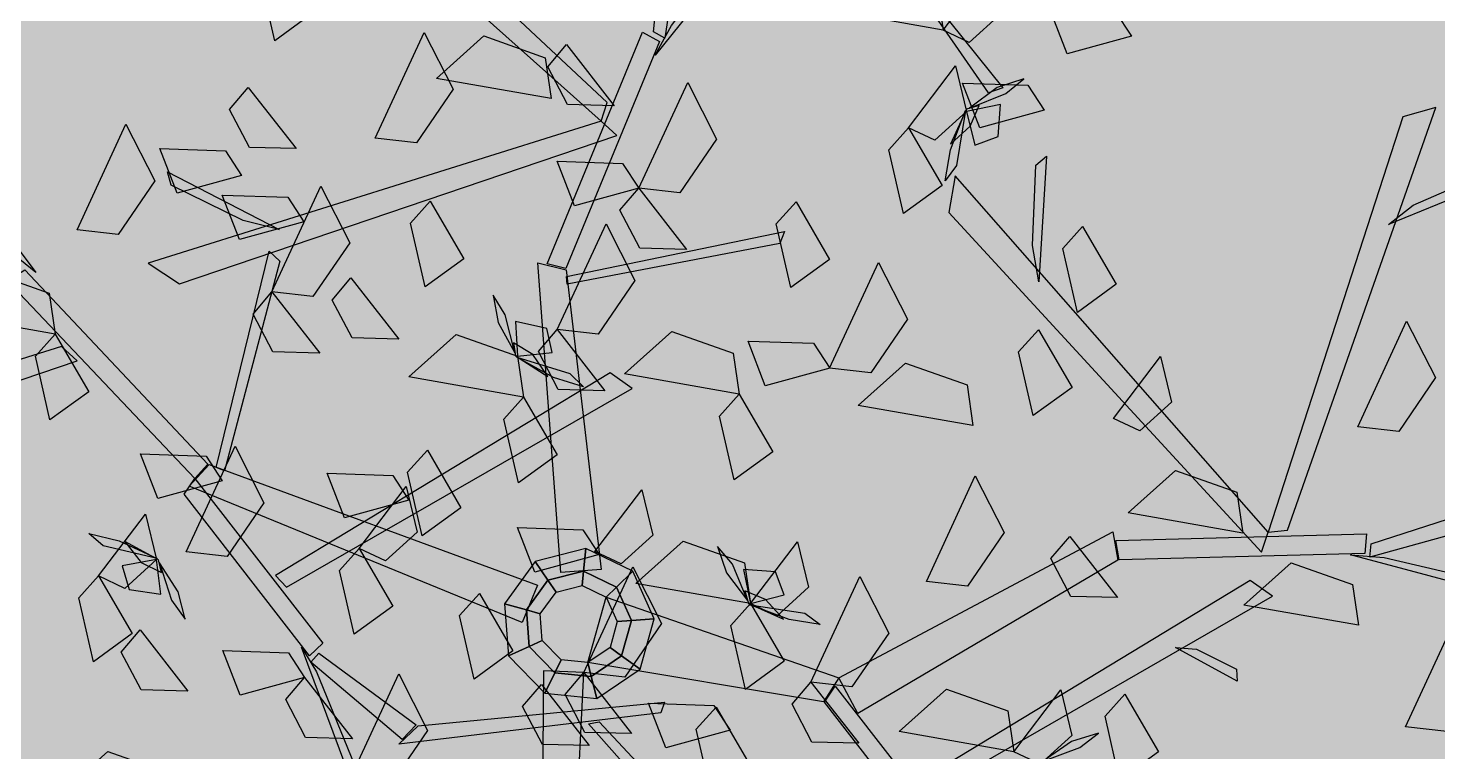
# Model space of a CAD drawing. Header units: metres. Extents: x 1851427 to 1852022, y 5183007 to 5183309.
# Drawn here: x 1851517.881 to 1851521.836, y 5183237.404 to 5183239.436 of the extents above; entities that cross this region are included whole.
import ezdxf

# ---------------------------------------------------------------- set-up
doc = ezdxf.new("R2010")
doc.units = ezdxf.units.M
doc.header["$LTSCALE"] = 2.5
for name, color, linetype in [('PRO_PAR_HAC', 7, 'CONTINUOUS'), ('PRO_VOI_APLAT', 7, 'CONTINUOUS'), ('PRO_VOI_VEG', 81, 'CONTINUOUS'), ('TN_', 94, 'CONTINUOUS')]:
    doc.layers.add(name, color=color, linetype=linetype)

# ---------------------------------------------------------------- blocks, each defined once
blk = doc.blocks.new('arbre4')
at = {"layer": 'PRO_VOI_VEG', "color": 42, "linetype": 'ByBlock', "lineweight": -2, "extrusion": (-3.5711e-09, -0.72424, 0.689548), "elevation": 1.1883, "flags": 128}
blk.add_lwpolyline([(0.2606, 4.2618), (-0.9553, 6.179), (-0.9848, 5.9864), (0.2311, 4.1567), (0.2606, 4.2618)], close=True, dxfattribs=at)
at = {"layer": 'PRO_VOI_VEG', "color": 42, "linetype": 'ByBlock', "lineweight": -2, "extrusion": (-1.10197e-08, -0.72424, 0.689548), "elevation": 1.1883, "flags": 128}
blk.add_lwpolyline([(0.5406, 4.682), (1.3291, 5.9864), (1.3585, 5.8988), (0.4669, 4.5157), (0.5406, 4.682)], close=True, dxfattribs=at)
at = {"layer": 'PRO_VOI_VEG', "color": 42, "linetype": 'ByBlock', "lineweight": -2, "extrusion": (1.11052e-08, -0.906135, 0.422988), "elevation": -0.3535, "flags": 128}
blk.add_lwpolyline([(0.4669, 4.7934), (0.6069, 6.6321), (0.6806, 6.5022), (0.5111, 4.7235), (0.4669, 4.7934)], close=True, dxfattribs=at)
at = {"layer": 'PRO_VOI_VEG', "linetype": 'ByBlock', "lineweight": -2, "extrusion": (0.843665, 0.223353, 0.488205), "flags": 128}
for points, elevation in [([(2.9308, 6.5177), (2.6683, 6.412), (2.6124, 6.7881), (2.8734, 6.7303), (2.9308, 6.5177)], 3.3461), ([(1.4518, 4.4384), (1.1893, 4.3327), (1.1334, 4.7089), (1.3944, 4.651), (1.4518, 4.4384)], 4.6521), ([(1.8004, 7.5475), (1.5379, 7.4417), (1.4821, 7.8179), (1.743, 7.7601), (1.8004, 7.5475)], 4.2048), ([(1.3185, 6.8714), (1.056, 6.7657), (1.0001, 7.1419), (1.2611, 7.084), (1.3185, 6.8714)], 5.4133), ([(0.8487, 5.0602), (0.5862, 4.9545), (0.5303, 5.3307), (0.7913, 5.2728), (0.8487, 5.0602)], 5.6065), ([(1.7874, 5.7538), (1.525, 5.6481), (1.4691, 6.0243), (1.7301, 5.9664), (1.7874, 5.7538)], 1.3733), ([(0.5155, 5.4156), (0.253, 5.3098), (0.1971, 5.686), (0.4581, 5.6282), (0.5155, 5.4156)], 5.4586), ([(0.9347, 7.5005), (0.6722, 7.3948), (0.6163, 7.771), (0.8773, 7.7131), (0.9347, 7.5005)], 4.2887), ([(0.6636, 5.22), (0.4011, 5.1143), (0.3452, 5.4904), (0.6062, 5.4326), (0.6636, 5.22)], 3.9536), ([(0.8596, 2.366), (0.5971, 2.2603), (0.5412, 2.6365), (0.8022, 2.5786), (0.8596, 2.366)], 0.9193), ([(0.5766, 2.5549), (0.3141, 2.4492), (0.2582, 2.8254), (0.5192, 2.7675), (0.5766, 2.5549)], 0.5817), ([(0.8137, 7.6456), (0.5513, 7.5399), (0.4954, 7.9161), (0.7564, 7.8582), (0.8137, 7.6456)], 2.2571), ([(0.2488, 7.7078), (-0.0137, 7.6021), (-0.0696, 7.9783), (0.1914, 7.9205), (0.2488, 7.7078)], 3.918), ([(-0.1454, 1.8665), (-0.4079, 1.7608), (-0.4638, 2.137), (-0.2028, 2.0791), (-0.1454, 1.8665)], 1.8123), ([(-0.4925, 1.6013), (-0.755, 1.4956), (-0.8109, 1.8718), (-0.5499, 1.814), (-0.4925, 1.6013)], 1.3589), ([(-0.9796, 7.4745), (-1.2421, 7.3688), (-1.298, 7.745), (-1.037, 7.6871), (-0.9796, 7.4745)], 6.4375)]:
    blk.add_lwpolyline(points, close=True, dxfattribs=dict(at, elevation=elevation))
at = {"layer": 'PRO_VOI_VEG', "linetype": 'ByBlock', "lineweight": -2, "extrusion": (-0.095442, 0.360509, 0.92786), "flags": 128}
for points, elevation in [([(-2.1517, 1.5734), (-1.7437, 1.3287), (-1.9788, 1.2225), (-2.1828, 1.3979), (-2.1517, 1.5734)], 8.679), ([(-0.5771, 0.7835), (-0.1691, 0.5387), (-0.4041, 0.4325), (-0.6082, 0.608), (-0.5771, 0.7835)], 7.3946), ([(1.6105, 0.4642), (2.0185, 0.2195), (1.7835, 0.1133), (1.5794, 0.2887), (1.6105, 0.4642)], 5.9479), ([(-0.0811, 2.3547), (0.3269, 2.11), (0.0919, 2.0038), (-0.1122, 2.1793), (-0.0811, 2.3547)], 8.365), ([(-0.902, 2.1407), (-0.4939, 1.896), (-0.729, 1.7898), (-0.933, 1.9652), (-0.902, 2.1407)], 7.1055), ([(-1.7462, 1.9018), (-1.3382, 1.6571), (-1.5732, 1.5509), (-1.7773, 1.7263), (-1.7462, 1.9018)], 5.3701), ([(-2.6276, 2.6079), (-2.2195, 2.3632), (-2.4546, 2.257), (-2.6586, 2.4324), (-2.6276, 2.6079)], 5.0863), ([(-0.6704, 1.0724), (-0.2624, 0.8277), (-0.4975, 0.7215), (-0.7015, 0.8969), (-0.6704, 1.0724)], 2.2781), ([(-2.9445, 3.6809), (-2.5364, 3.4362), (-2.7715, 3.33), (-2.9755, 3.5055), (-2.9445, 3.6809)], 6.4116), ([(1.7852, 2.4676), (2.1933, 2.2229), (1.9582, 2.1167), (1.7542, 2.2921), (1.7852, 2.4676)], 5.6306), ([(-1.4734, 3.0992), (-1.0653, 2.8545), (-1.3004, 2.7483), (-1.5044, 2.9237), (-1.4734, 3.0992)], 4.8889)]:
    blk.add_lwpolyline(points, close=True, dxfattribs=dict(at, elevation=elevation))
at = {"layer": 'PRO_VOI_VEG', "linetype": 'ByBlock', "lineweight": -2, "extrusion": (0.632852, 0.167542, 0.755929), "flags": 128}
for points, elevation in [([(1.7768, 4.0294), (1.9498, 3.6869), (1.763, 3.7114), (1.6952, 3.9198), (1.7768, 4.0294)], 7.9396), ([(1.4518, 2.5915), (1.6248, 2.249), (1.438, 2.2735), (1.3702, 2.4819), (1.4518, 2.5915)], 5.8843), ([(0.0813, 2.9532), (0.2543, 2.6107), (0.0676, 2.6352), (-0.0002, 2.8436), (0.0813, 2.9532)], 6.9054), ([(0.8137, 4.7624), (0.9867, 4.4199), (0.8, 4.4444), (0.7322, 4.6528), (0.8137, 4.7624)], 2.8065), ([(0.5766, 2.2048), (0.7496, 1.8622), (0.5628, 1.8868), (0.495, 2.0951), (0.5766, 2.2048)], 1.4159), ([(0.2559, 5.5432), (0.4289, 5.2007), (0.2422, 5.2252), (0.1744, 5.4336), (0.2559, 5.5432)], 6.6286), ([(-0.1454, 1.1388), (0.0275, 0.7963), (-0.1592, 0.8208), (-0.227, 1.0292), (-0.1454, 1.1388)], 2.3391), ([(-1.0524, 2.6125), (-0.8794, 2.27), (-1.0662, 2.2945), (-1.134, 2.5029), (-1.0524, 2.6125)], 5.2673)]:
    blk.add_lwpolyline(points, close=True, dxfattribs=dict(at, elevation=elevation))
at = {"layer": 'PRO_VOI_VEG', "color": 42, "linetype": 'ByBlock', "lineweight": -2, "extrusion": (-0.682446, -0.575232, 0.450971), "elevation": 0.7042, "flags": 128}
blk.add_lwpolyline([(-0.7719, 7.5011), (-0.3539, 7.4123), (-0.3803, 7.289), (-0.8761, 7.4795), (-0.7719, 7.5011)], close=True, dxfattribs=at)
at = {"layer": 'PRO_VOI_VEG', "color": 42, "linetype": 'ByBlock', "lineweight": -2, "extrusion": (0.440852, -0.719385, 0.536783), "elevation": -0.869, "flags": 128}
blk.add_lwpolyline([(-0.9771, 3.3423), (-1.0361, 5.0792), (-0.9673, 5.0282), (-0.9484, 3.1422), (-0.9771, 3.3423)], close=True, dxfattribs=at)
at = {"layer": 'PRO_VOI_VEG', "linetype": 'ByBlock', "lineweight": -2, "extrusion": (0.372929, -8.74771e-10, 0.92786), "flags": 128}
for points, elevation in [([(2.0044, 3.6589), (2.4124, 3.4142), (2.1773, 3.308), (1.9733, 3.4834), (2.0044, 3.6589)], 7.2899), ([(-0.5531, 2.1384), (-0.1451, 1.8936), (-0.3802, 1.7874), (-0.5842, 1.9629), (-0.5531, 2.1384)], 2.7218)]:
    blk.add_lwpolyline(points, close=True, dxfattribs=dict(at, elevation=elevation))
at = {"layer": 'PRO_VOI_VEG', "color": 42, "linetype": 'ByBlock', "lineweight": -2, "extrusion": (-2.05191e-09, -0.72424, 0.689548), "elevation": 1.1883, "flags": 128}
blk.add_lwpolyline([(-0.0268, 3.3513), (0.4227, 4.6557), (0.489, 4.5944), (0.0469, 3.3163), (-0.0268, 3.3513)], close=True, dxfattribs=at)
at = {"layer": 'PRO_VOI_VEG', "linetype": 'ByBlock', "lineweight": -2, "extrusion": (-2.51648e-10, -0.654654, 0.755929), "elevation": 2.7236, "flags": 128}
blk.add_lwpolyline([(0.1158, 5.4307), (0.2888, 5.0882), (0.102, 5.1127), (0.0343, 5.3211), (0.1158, 5.4307)], close=True, dxfattribs=at)
at = {"layer": 'PRO_VOI_VEG', "linetype": 'ByBlock', "lineweight": -2, "extrusion": (9.90252e-10, -0.872729, 0.488205), "flags": 128}
for points, elevation in [([(2.3763, 6.3628), (2.1138, 6.2571), (2.0579, 6.6333), (2.3189, 6.5754), (2.3763, 6.3628)], 1.0524), ([(0.5658, 3.7901), (0.3034, 3.6844), (0.2475, 4.0606), (0.5085, 4.0027), (0.5658, 3.7901)], 2.6581)]:
    blk.add_lwpolyline(points, close=True, dxfattribs=dict(at, elevation=elevation))
at = {"layer": 'PRO_VOI_VEG', "linetype": 'ByBlock', "lineweight": -2, "extrusion": (4.78408e-09, -0.654654, 0.755929), "elevation": 1.0417, "flags": 128}
blk.add_lwpolyline([(-1.1687, 3.8729), (-0.9957, 3.5304), (-1.1824, 3.5549), (-1.2502, 3.7633), (-1.1687, 3.8729)], close=True, dxfattribs=at)
at = {"layer": 'PRO_VOI_VEG', "linetype": 'ByBlock', "lineweight": -2, "extrusion": (0.372929, 1.77872e-09, 0.92786), "elevation": 3.9863, "flags": 128}
blk.add_lwpolyline([(1.7262, 3.6454), (2.1342, 3.4006), (1.8991, 3.2944), (1.6951, 3.4699), (1.7262, 3.6454)], close=True, dxfattribs=at)
at = {"layer": 'PRO_VOI_VEG', "linetype": 'ByBlock', "lineweight": -2, "extrusion": (0.372929, 1.77869e-09, 0.92786), "elevation": 4.4081, "flags": 128}
blk.add_lwpolyline([(1.7262, 1.3818), (2.1342, 1.1371), (1.8991, 1.0309), (1.6951, 1.2063), (1.7262, 1.3818)], close=True, dxfattribs=at)
at = {"layer": 'PRO_VOI_VEG', "linetype": 'ByBlock', "lineweight": -2, "extrusion": (9.90254e-10, -0.872729, 0.488205), "elevation": 1.0664, "flags": 128}
blk.add_lwpolyline([(2.0053, 5.8362), (1.7428, 5.7305), (1.6869, 6.1067), (1.9479, 6.0488), (2.0053, 5.8362)], close=True, dxfattribs=at)
at = {"layer": 'PRO_VOI_VEG', "color": 6, "linetype": 'ByBlock', "lineweight": -2, "extrusion": (0.345853, -0.925967, 0.151559), "elevation": -0.3148, "flags": 128}
blk.add_lwpolyline([(2.2813, 6.0427), (2.4384, 5.9966), (2.5287, 6.1524), (2.4168, 6.235), (2.2813, 6.0427)], close=True, dxfattribs=at)
at = {"layer": 'PRO_VOI_VEG', "color": 42, "linetype": 'ByBlock', "lineweight": -2, "extrusion": (0.512659, -0.256321, 0.819439), "flags": 128}
for points, elevation in [([(1.8973, 2.7608), (0.6814, 4.5457), (0.6519, 4.3664), (1.8678, 2.6629), (1.8973, 2.7608)], 2.7427), ([(-0.0474, 2.2601), (0.4021, 3.4745), (0.4684, 3.4174), (0.0263, 2.2275), (-0.0474, 2.2601)], 0.3479), ([(0.24, 3.1077), (-0.9759, 4.8926), (-1.0054, 4.7133), (0.2105, 3.0099), (0.24, 3.1077)], 0.3479)]:
    blk.add_lwpolyline(points, close=True, dxfattribs=dict(at, elevation=elevation))
at = {"layer": 'PRO_VOI_VEG', "linetype": 'ByBlock', "lineweight": -2, "extrusion": (9.90251e-10, -0.872729, 0.488205), "flags": 128}
for points, elevation in [([(-1.2216, 5.9716), (-1.4841, 5.8659), (-1.54, 6.242), (-1.279, 6.1842), (-1.2216, 5.9716)], 1.1695), ([(0.3618, 6.0473), (0.0993, 5.9416), (0.0435, 6.3178), (0.3044, 6.2599), (0.3618, 6.0473)], 1.405)]:
    blk.add_lwpolyline(points, close=True, dxfattribs=dict(at, elevation=elevation))
at = {"layer": 'PRO_VOI_VEG', "color": 42, "linetype": 'ByBlock', "lineweight": -2, "extrusion": (0.700309, -0.350143, 0.622067), "elevation": 1.4587, "flags": 128}
blk.add_lwpolyline([(0.9835, 4.835), (1.0056, 5.3523), (1.0498, 5.4067), (1.0056, 4.5991), (0.9835, 4.835)], close=True, dxfattribs=at)
at = {"layer": 'PRO_VOI_VEG', "color": 6, "linetype": 'ByBlock', "lineweight": -2, "extrusion": (0.938016, -0.304866, 0.164872), "elevation": 1.9755, "flags": 128}
blk.add_lwpolyline([(2.3671, 5.7028), (2.1451, 5.5959), (2.0746, 5.7752), (2.2005, 5.8294), (2.3671, 5.7028)], close=True, dxfattribs=at)
at = {"layer": 'PRO_VOI_VEG', "color": 6, "linetype": 'ByBlock', "lineweight": -2, "extrusion": (-0.775617, 0.620313, 0.116747), "elevation": 0.5861, "flags": 128}
blk.add_lwpolyline([(-2.5778, 5.9223), (-2.4262, 6.1478), (-2.5297, 6.3622), (-2.6185, 6.2083), (-2.5778, 5.9223)], close=True, dxfattribs=at)
at = {"layer": 'PRO_VOI_VEG', "color": 6, "linetype": 'ByBlock', "lineweight": -2, "extrusion": (0.681565, -0.545093, 0.488205), "elevation": 2.9977, "flags": 128}
blk.add_lwpolyline([(2.5704, 5.1253), (2.478, 4.9111), (2.5593, 4.7943), (2.6702, 4.9257), (2.5704, 5.1253)], close=True, dxfattribs=at)
at = {"layer": 'PRO_VOI_VEG', "linetype": 'ByBlock', "lineweight": -2, "extrusion": (9.90146e-10, -0.872729, 0.488205), "elevation": 0.9939, "flags": 128}
blk.add_lwpolyline([(-0.9865, 5.2398), (-1.249, 5.1341), (-1.3049, 5.5103), (-1.0439, 5.4524), (-0.9865, 5.2398)], close=True, dxfattribs=at)
at = {"layer": 'PRO_VOI_VEG', "linetype": 'ByBlock', "lineweight": -2, "extrusion": (0.372929, -1.31216e-09, 0.92786), "flags": 128}
for points, elevation in [([(1.4202, 3.7423), (1.8283, 3.4976), (1.5932, 3.3914), (1.3892, 3.5669), (1.4202, 3.7423)], 6.2666), ([(1.185, 2.3312), (1.5931, 2.0864), (1.358, 1.9802), (1.154, 2.1557), (1.185, 2.3312)], 5.7831)]:
    blk.add_lwpolyline(points, close=True, dxfattribs=dict(at, elevation=elevation))
at = {"layer": 'PRO_VOI_VEG', "color": 42, "linetype": 'ByBlock', "lineweight": -2, "extrusion": (-0.662392, -0.292848, 0.689548), "elevation": 2.9811, "flags": 128}
for points in [[(1.0027, 7.0133), (-0.2132, 8.9305), (-0.2426, 8.7379), (0.9732, 6.9083), (1.0027, 7.0133)], [(0.7153, 6.1029), (1.1648, 7.4072), (1.2312, 7.346), (0.789, 6.0678), (0.7153, 6.1029)], [(1.2827, 7.4335), (2.0712, 8.7379), (2.1007, 8.6504), (1.2091, 7.2672), (1.2827, 7.4335)]]:
    blk.add_lwpolyline(points, close=True, dxfattribs=at)
at = {"layer": 'PRO_VOI_VEG', "linetype": 'ByBlock', "lineweight": -2, "extrusion": (-2.5183e-10, -0.654654, 0.755929), "elevation": 2.3513, "flags": 128}
blk.add_lwpolyline([(0.3618, 4.3198), (0.5348, 3.9773), (0.3481, 4.0018), (0.2803, 4.2102), (0.3618, 4.3198)], close=True, dxfattribs=at)
at = {"layer": 'PRO_VOI_VEG', "color": 42, "linetype": 'ByBlock', "lineweight": -2, "extrusion": (-0.03707, -0.782086, 0.622067), "elevation": 3.7773, "flags": 128}
blk.add_lwpolyline([(1.8511, 7.1169), (1.8732, 7.6341), (1.9174, 7.6886), (1.8732, 6.8809), (1.8511, 7.1169)], close=True, dxfattribs=at)
at = {"layer": 'PRO_VOI_VEG', "color": 42, "linetype": 'ByBlock', "lineweight": -2, "extrusion": (-0.027137, -0.572523, 0.819439), "elevation": 5.6156, "flags": 128}
blk.add_lwpolyline([(2.7648, 4.287), (1.549, 6.0719), (1.5195, 5.8926), (2.7354, 4.1892), (2.7648, 4.287)], close=True, dxfattribs=at)
at = {"layer": 'PRO_VOI_VEG', "color": 42, "linetype": 'ByBlock', "lineweight": -2, "extrusion": (0.647784, -0.323881, 0.689548), "elevation": -0.1006, "flags": 128}
for points in [[(0.0263, 2.1997), (0.9106, 2.3923), (0.8885, 2.3135), (0.0263, 2.1472), (0.0263, 2.1997)], [(-0.0842, 0.2125), (-0.0842, 2.3048), (0.0263, 2.2435), (0.0779, 0.2125), (-0.0842, 0.2125)]]:
    blk.add_lwpolyline(points, close=True, dxfattribs=at)
at = {"layer": 'PRO_VOI_VEG', "color": 42, "linetype": 'ByBlock', "lineweight": -2, "extrusion": (5.97316e-10, -0.83205, 0.5547), "elevation": 0.6002, "flags": 128}
blk.add_lwpolyline([(0.0469, 3.4149), (0.9311, 3.6216), (0.909, 3.537), (0.0469, 3.3586), (0.0469, 3.4149)], close=True, dxfattribs=at)
at = {"layer": 'PRO_VOI_VEG', "color": 42, "linetype": 'ByBlock', "lineweight": -2, "extrusion": (-0.798201, -0.35289, 0.488205), "elevation": 0.7885, "flags": 128}
blk.add_lwpolyline([(0.089, 9.0592), (0.1111, 9.6122), (0.1553, 9.6704), (0.1111, 8.8069), (0.089, 9.0592)], close=True, dxfattribs=at)
at = {"layer": 'PRO_VOI_VEG', "linetype": 'ByBlock', "lineweight": -2, "extrusion": (1.09194e-10, -0.654654, 0.755929), "elevation": 4.7259, "flags": 128}
blk.add_lwpolyline([(-1.1354, 5.9715), (-0.9624, 5.629), (-1.1491, 5.6536), (-1.2169, 5.8619), (-1.1354, 5.9715)], close=True, dxfattribs=at)
at = {"layer": 'PRO_VOI_VEG', "linetype": 'ByBlock', "lineweight": -2, "extrusion": (-4.92655e-09, -0.654654, 0.755929), "elevation": 0.1278, "flags": 128}
blk.add_lwpolyline([(-0.8151, 2.0324), (-0.6421, 1.6899), (-0.8288, 1.7144), (-0.8966, 1.9228), (-0.8151, 2.0324)], close=True, dxfattribs=at)
at = {"layer": 'PRO_VOI_VEG', "color": 42, "linetype": 'ByBlock', "lineweight": -2, "extrusion": (0, -0.83205, 0.5547), "elevation": 0.6002, "flags": 128}
blk.add_lwpolyline([(-0.0637, 1.2825), (-0.0637, 3.5277), (0.0469, 3.4619), (0.0985, 1.2825), (-0.0637, 1.2825)], close=True, dxfattribs=at)
at = {"layer": 'PRO_VOI_VEG', "linetype": 'ByBlock', "lineweight": -2, "extrusion": (0.372929, 2.33305e-10, 0.92786), "elevation": 5.0928, "flags": 128}
blk.add_lwpolyline([(0.9499, 0.8922), (1.358, 0.6474), (1.1229, 0.5412), (0.9189, 0.7167), (0.9499, 0.8922)], close=True, dxfattribs=at)
at = {"layer": 'PRO_VOI_VEG', "color": 6, "linetype": 'ByBlock', "lineweight": -2, "extrusion": (0.964416, 0.216638, 0.151559), "elevation": 1.3615, "flags": 128}
blk.add_lwpolyline([(1.1174, 8.4542), (1.2745, 8.4081), (1.3649, 8.5639), (1.2529, 8.6465), (1.1174, 8.4542)], close=True, dxfattribs=at)
at = {"layer": 'PRO_VOI_VEG', "color": 6, "linetype": 'ByBlock', "lineweight": -2, "extrusion": (0.632764, 0.601054, 0.488205), "elevation": 4.7318, "flags": 128}
blk.add_lwpolyline([(0.9088, 7.1776), (0.8164, 6.9635), (0.8977, 6.8466), (1.0086, 6.9781), (0.9088, 7.1776)], close=True, dxfattribs=at)
at = {"layer": 'PRO_VOI_VEG', "color": 6, "linetype": 'ByBlock', "lineweight": -2, "extrusion": (-0.720083, -0.683996, 0.116747), "elevation": 0.3861, "flags": 128}
blk.add_lwpolyline([(-0.9162, 8.6017), (-0.7646, 8.8272), (-0.8681, 9.0416), (-0.9569, 8.8876), (-0.9162, 8.6017)], close=True, dxfattribs=at)
at = {"layer": 'PRO_VOI_VEG', "linetype": 'ByBlock', "lineweight": -2, "extrusion": (-2.51482e-10, -0.654654, 0.755929), "elevation": 1.6105, "flags": 128}
blk.add_lwpolyline([(-0.0063, 2.9624), (0.1667, 2.6198), (-0.0201, 2.6444), (-0.0878, 2.8528), (-0.0063, 2.9624)], close=True, dxfattribs=at)
at = {"layer": 'PRO_VOI_VEG', "color": 6, "linetype": 'ByBlock', "lineweight": -2, "extrusion": (0.429668, 0.887808, 0.164872), "elevation": 2.3045, "flags": 128}
blk.add_lwpolyline([(0.6319, 8.3221), (0.4099, 8.2152), (0.3393, 8.3945), (0.4652, 8.4487), (0.6319, 8.3221)], close=True, dxfattribs=at)
at = {"layer": 'PRO_VOI_VEG', "linetype": 'ByBlock', "lineweight": -2, "extrusion": (9.90148e-10, -0.872729, 0.488205), "flags": 128}
for points, elevation in [([(1.0715, 2.8236), (0.809, 2.7179), (0.7531, 3.0941), (1.0141, 3.0363), (1.0715, 2.8236)], 0.4911), ([(0.0942, 1.3787), (-0.1683, 1.273), (-0.2242, 1.6492), (0.0368, 1.5914), (0.0942, 1.3787)], 0.4587), ([(-1.1196, 2.2953), (-1.3821, 2.1896), (-1.4379, 2.5658), (-1.177, 2.5079), (-1.1196, 2.2953)], 1.4356)]:
    blk.add_lwpolyline(points, close=True, dxfattribs=dict(at, elevation=elevation))
at = {"layer": 'PRO_VOI_VEG', "color": 42, "linetype": 'ByBlock', "lineweight": -2, "extrusion": (-0.798146, 0.353014, 0.488205), "flags": 128}
for points, elevation in [([(0.2567, 1.5814), (-0.9591, 3.7063), (-0.9886, 3.4928), (0.2273, 1.465), (0.2567, 1.5814)], 2.2142), ([(-0.0306, 0.5723), (0.4189, 2.018), (0.4852, 1.9501), (0.0431, 0.5335), (-0.0306, 0.5723)], 2.2142), ([(0.5368, 2.0471), (1.3252, 3.4928), (1.3547, 3.3958), (0.4631, 1.8628), (0.5368, 2.0471)], 2.2142), ([(0.1809, 5.5383), (-1.035, 7.6631), (-1.0645, 7.4496), (0.1514, 5.4218), (0.1809, 5.5383)], 1.3369), ([(-0.1065, 4.5292), (0.343, 5.9749), (0.4093, 5.9069), (-0.0328, 4.4904), (-0.1065, 4.5292)], 1.3369)]:
    blk.add_lwpolyline(points, close=True, dxfattribs=dict(at, elevation=elevation))
at = {"layer": 'PRO_VOI_VEG', "linetype": 'ByBlock', "lineweight": -2, "extrusion": (0.372929, 2.33266e-10, 0.92786), "flags": 128}
for points, elevation in [([(0.5584, 0.0949), (0.9665, -0.1498), (0.7314, -0.256), (0.5273, -0.0805), (0.5584, 0.0949)], 8.7223), ([(0.4059, 1.8069), (0.814, 1.5622), (0.5789, 1.456), (0.3748, 1.6315), (0.4059, 1.8069)], 0.324), ([(-0.6569, 0.0003), (-0.2489, -0.2444), (-0.484, -0.3506), (-0.688, -0.1752), (-0.6569, 0.0003)], 8.7604)]:
    blk.add_lwpolyline(points, close=True, dxfattribs=dict(at, elevation=elevation))
at = {"layer": 'PRO_VOI_VEG', "linetype": 'ByBlock', "lineweight": -2, "extrusion": (9.90355e-10, -0.872729, 0.488205), "elevation": 1.4345, "flags": 128}
blk.add_lwpolyline([(-1.3901, 3.9559), (-1.6526, 3.8502), (-1.7085, 4.2264), (-1.4475, 4.1685), (-1.3901, 3.9559)], close=True, dxfattribs=at)
at = {"layer": 'PRO_VOI_VEG', "linetype": 'ByBlock', "lineweight": -2, "extrusion": (9.90356e-10, -0.872729, 0.488205), "elevation": 1.9926, "flags": 128}
blk.add_lwpolyline([(-0.6494, 4.6811), (-0.9119, 4.5754), (-0.9678, 4.9516), (-0.7068, 4.8937), (-0.6494, 4.6811)], close=True, dxfattribs=at)
at = {"layer": 'PRO_VOI_VEG', "color": 6, "linetype": 'ByBlock', "lineweight": -2, "extrusion": (-0.370366, -0.914137, 0.164872), "elevation": 1.0971, "flags": 128}
blk.add_lwpolyline([(-1.6958, 4.9316), (-1.9178, 4.8247), (-1.9884, 5.004), (-1.8625, 5.0582), (-1.6958, 4.9316)], close=True, dxfattribs=at)
at = {"layer": 'PRO_VOI_VEG', "color": 6, "linetype": 'ByBlock', "lineweight": -2, "extrusion": (0.673553, 0.729861, 0.116747), "elevation": -0.2554, "flags": 128}
blk.add_lwpolyline([(1.4848, 5.1096), (1.6364, 5.335), (1.5329, 5.5495), (1.4441, 5.3955), (1.4848, 5.1096)], close=True, dxfattribs=at)
at = {"layer": 'PRO_VOI_VEG', "linetype": 'ByBlock', "lineweight": -2, "extrusion": (0.372929, 2.33259e-10, 0.92786), "elevation": 6.1492, "flags": 128}
blk.add_lwpolyline([(0.0674, 0.9686), (0.4754, 0.7239), (0.2403, 0.6177), (0.0363, 0.7931), (0.0674, 0.9686)], close=True, dxfattribs=at)
at = {"layer": 'PRO_VOI_VEG', "color": 6, "linetype": 'ByBlock', "lineweight": -2, "extrusion": (-0.591877, -0.641357, 0.488205), "elevation": 3.2023, "flags": 128}
blk.add_lwpolyline([(-1.4922, 3.9734), (-1.5846, 3.7592), (-1.5033, 3.6424), (-1.3924, 3.7738), (-1.4922, 3.9734)], close=True, dxfattribs=at)
at = {"layer": 'PRO_VOI_VEG', "color": 6, "linetype": 'ByBlock', "lineweight": -2, "extrusion": (-0.948085, -0.279578, 0.151559), "elevation": 2.2368, "flags": 128}
blk.add_lwpolyline([(-0.8258, 4.7354), (-0.6687, 4.6893), (-0.5783, 4.8451), (-0.6903, 4.9277), (-0.8258, 4.7354)], close=True, dxfattribs=at)
at = {"layer": 'PRO_VOI_VEG', "color": 42, "linetype": 'ByBlock', "lineweight": -2, "extrusion": (-0.173268, 0.982653, 0.066114), "elevation": 0.0847, "flags": 128}
blk.add_lwpolyline([(-0.0632, -1.7867), (-0.0944, -3.0831), (0.115, -3.0831), (0.0838, -1.7867), (-0.0632, -1.7867)], close=True, dxfattribs=at)
at = {"layer": 'PRO_VOI_VEG', "color": 42, "linetype": 'ByBlock', "lineweight": -2, "extrusion": (0.498906, 0.864131, 0.066114), "elevation": 0.078, "flags": 128}
blk.add_lwpolyline([(-0.0652, -1.7863), (-0.0964, -3.0826), (0.113, -3.0826), (0.0818, -1.7863), (-0.0652, -1.7863)], close=True, dxfattribs=at)
at = {"layer": 'PRO_VOI_VEG', "color": 42, "linetype": 'ByBlock', "lineweight": -2, "extrusion": (-0.764368, 0.641381, 0.066114), "elevation": 0.0912, "flags": 128}
blk.add_lwpolyline([(-0.066, -1.7872), (-0.0972, -3.0835), (0.1122, -3.0835), (0.081, -1.7872), (-0.066, -1.7872)], close=True, dxfattribs=at)
at = {"layer": 'PRO_VOI_VEG', "color": 6, "linetype": 'ByBlock', "lineweight": -2, "extrusion": (0.924265, 0.350378, 0.151559), "elevation": 1.0175, "flags": 128}
blk.add_lwpolyline([(-0.1975, 2.3756), (-0.0404, 2.3295), (0.0499, 2.4853), (-0.062, 2.5679), (-0.1975, 2.3756)], close=True, dxfattribs=at)
at = {"layer": 'PRO_VOI_VEG', "color": 42, "linetype": 'ByBlock', "lineweight": -2, "extrusion": (-0.828754, -0.366398, 0.422988), "elevation": 0.4696, "flags": 128}
blk.add_lwpolyline([(1.2091, 7.9727), (1.3491, 9.8113), (1.4228, 9.6814), (1.2533, 7.9027), (1.2091, 7.9727)], close=True, dxfattribs=at)
at = {"layer": 'PRO_VOI_VEG', "color": 42, "linetype": 'ByBlock', "lineweight": -2, "extrusion": (-0.76597, 0.642725, 0.013934), "elevation": 0.1843, "flags": 128}
blk.add_lwpolyline([(-0.0464, 2.1009), (-0.066, -1.78), (0.081, -1.78), (0.0613, 2.1009), (-0.0464, 2.1009)], close=True, dxfattribs=at)
at = {"layer": 'PRO_VOI_VEG', "color": 42, "linetype": 'ByBlock', "lineweight": -2, "extrusion": (-0.173631, 0.984712, 0.013934), "elevation": 0.1779, "flags": 128}
blk.add_lwpolyline([(-0.0435, 2.1009), (-0.0632, -1.7799), (0.0838, -1.7799), (0.0641, 2.1009), (-0.0435, 2.1009)], close=True, dxfattribs=at)
at = {"layer": 'PRO_VOI_VEG', "linetype": 'ByBlock', "lineweight": -2, "extrusion": (0.372929, 6.70652e-10, 0.92786), "elevation": 0.903, "flags": 128}
blk.add_lwpolyline([(-0.1949, 0.3648), (0.2132, 0.12), (-0.0219, 0.0138), (-0.2259, 0.1893), (-0.1949, 0.3648)], close=True, dxfattribs=at)
at = {"layer": 'PRO_VOI_VEG', "color": 42, "linetype": 'ByBlock', "lineweight": -2, "extrusion": (0.499951, 0.865941, 0.013934), "elevation": 0.1711, "flags": 128}
blk.add_lwpolyline([(-0.0455, 2.101), (-0.0652, -1.7798), (0.0818, -1.7798), (0.0621, 2.101), (-0.0455, 2.101)], close=True, dxfattribs=at)
at = {"layer": 'PRO_VOI_VEG', "color": 42, "linetype": 'ByBlock', "lineweight": -2, "extrusion": (0.937637, 0.341272, 0.066114), "elevation": 0.0741, "flags": 128}
blk.add_lwpolyline([(-0.0711, -1.786), (-0.1023, -3.0824), (0.1071, -3.0824), (0.0759, -1.786), (-0.0711, -1.786)], close=True, dxfattribs=at)
at = {"layer": 'PRO_VOI_VEG', "color": 42, "linetype": 'ByBlock', "lineweight": -2, "extrusion": (-0.760996, -0.336442, 0.5547), "elevation": 1.893, "flags": 128}
blk.add_lwpolyline([(0.6785, 4.3014), (0.6785, 6.5465), (0.789, 6.4808), (0.8406, 4.3014), (0.6785, 4.3014)], close=True, dxfattribs=at)
at = {"layer": 'PRO_VOI_VEG', "linetype": 'ByBlock', "lineweight": -2, "extrusion": (-2.5149e-10, -0.654654, 0.755929), "elevation": 4.374, "flags": 128}
blk.add_lwpolyline([(1.9807, 4.0589), (2.1537, 3.7164), (1.967, 3.7409), (1.8992, 3.9493), (1.9807, 4.0589)], close=True, dxfattribs=at)
at = {"layer": 'PRO_VOI_VEG', "color": 42, "linetype": 'ByBlock', "lineweight": -2, "extrusion": (0.939601, 0.341987, 0.013934), "elevation": 0.1672, "flags": 128}
blk.add_lwpolyline([(-0.0514, 2.1011), (-0.0711, -1.7797), (0.0759, -1.7797), (0.0563, 2.1011), (-0.0514, 2.1011)], close=True, dxfattribs=at)
at = {"layer": 'PRO_VOI_VEG', "color": 6, "linetype": 'ByBlock', "lineweight": -2, "extrusion": (0.541752, 0.684223, 0.488205), "elevation": 1.6197, "flags": 128}
blk.add_lwpolyline([(-0.5181, 1.9742), (-0.6105, 1.7601), (-0.5292, 1.6432), (-0.4182, 1.7747), (-0.5181, 1.9742)], close=True, dxfattribs=at)
at = {"layer": 'PRO_VOI_VEG', "linetype": 'ByBlock', "lineweight": -2, "extrusion": (-2.5148e-10, -0.654654, 0.755929), "elevation": 3.4112, "flags": 128}
blk.add_lwpolyline([(-1.7627, 3.096), (-1.5897, 2.7535), (-1.7765, 2.778), (-1.8443, 2.9864), (-1.7627, 3.096)], close=True, dxfattribs=at)
at = {"layer": 'PRO_VOI_VEG', "color": 42, "linetype": 'ByBlock', "lineweight": -2, "extrusion": (-0.997812, 0, 0.066114), "elevation": 0.0943, "flags": 128}
blk.add_lwpolyline([(-0.0724, -1.7874), (-0.1036, -3.0837), (0.1059, -3.0837), (0.0747, -1.7874), (-0.0724, -1.7874)], close=True, dxfattribs=at)
at = {"layer": 'PRO_VOI_VEG', "color": 42, "linetype": 'ByBlock', "lineweight": -2, "extrusion": (-0.999903, 0, 0.013934), "elevation": 0.1875, "flags": 128}
blk.add_lwpolyline([(-0.0527, 2.1008), (-0.0724, -1.78), (0.0747, -1.78), (0.055, 2.1008), (-0.0527, 2.1008)], close=True, dxfattribs=at)
at = {"layer": 'PRO_VOI_VEG', "color": 6, "linetype": 'ByBlock', "lineweight": -2, "extrusion": (-0.616512, -0.778642, 0.116747), "elevation": -0.1469, "flags": 128}
blk.add_lwpolyline([(0.5107, 2.5621), (0.6623, 2.7876), (0.5587, 3.002), (0.47, 2.848), (0.5107, 2.5621)], close=True, dxfattribs=at)
at = {"layer": 'PRO_VOI_VEG', "linetype": 'ByBlock', "lineweight": -2, "extrusion": (0.372929, 1.7787e-09, 0.92786), "elevation": 3.2657, "flags": 128}
blk.add_lwpolyline([(-0.3009, 0.3394), (0.1072, 0.0947), (-0.1279, -0.0115), (-0.3319, 0.164), (-0.3009, 0.3394)], close=True, dxfattribs=at)
at = {"layer": 'PRO_VOI_VEG', "color": 6, "linetype": 'ByBlock', "lineweight": -2, "extrusion": (0.300274, 0.939496, 0.164872), "elevation": 0.6468, "flags": 128}
blk.add_lwpolyline([(-0.6414, 2.4546), (-0.8634, 2.3477), (-0.9339, 2.527), (-0.808, 2.5812), (-0.6414, 2.4546)], close=True, dxfattribs=at)
at = {"layer": 'PRO_VOI_VEG', "color": 42, "linetype": 'ByBlock', "lineweight": -2, "extrusion": (-0.888751, 0.393088, 0.235804), "elevation": 1.5933, "flags": 128}
blk.add_lwpolyline([(0.4631, 2.54), (0.6031, 4.5067), (0.6768, 4.3677), (0.5073, 2.4652), (0.4631, 2.54)], close=True, dxfattribs=at)
at = {"layer": 'PRO_VOI_VEG', "color": 42, "linetype": 'ByBlock', "lineweight": -2, "extrusion": (-0.76597, -0.642725, 0.013934), "elevation": 0.1858, "flags": 128}
blk.add_lwpolyline([(-0.0595, 2.1008), (-0.0792, -1.78), (0.0678, -1.78), (0.0481, 2.1008), (-0.0595, 2.1008)], close=True, dxfattribs=at)
at = {"layer": 'PRO_VOI_VEG', "color": 42, "linetype": 'ByBlock', "lineweight": -2, "extrusion": (0.939601, -0.341987, 0.013934), "elevation": 0.168, "flags": 128}
blk.add_lwpolyline([(-0.0584, 2.1011), (-0.0781, -1.7797), (0.0689, -1.7797), (0.0492, 2.1011), (-0.0584, 2.1011)], close=True, dxfattribs=at)
at = {"layer": 'PRO_VOI_VEG', "color": 42, "linetype": 'ByBlock', "lineweight": -2, "extrusion": (0.937637, -0.341272, 0.066114), "elevation": 0.0749, "flags": 128}
blk.add_lwpolyline([(-0.0781, -1.7861), (-0.1093, -3.0824), (0.1001, -3.0824), (0.0689, -1.7861), (-0.0781, -1.7861)], close=True, dxfattribs=at)
at = {"layer": 'PRO_VOI_VEG', "color": 42, "linetype": 'ByBlock', "lineweight": -2, "extrusion": (-0.764368, -0.641381, 0.066114), "elevation": 0.0927, "flags": 128}
blk.add_lwpolyline([(-0.0792, -1.7873), (-0.1104, -3.0836), (0.099, -3.0836), (0.0678, -1.7873), (-0.0792, -1.7873)], close=True, dxfattribs=at)
at = {"layer": 'PRO_VOI_VEG', "color": 42, "linetype": 'ByBlock', "lineweight": -2, "extrusion": (0.499951, -0.865941, 0.013934), "elevation": 0.1731, "flags": 128}
blk.add_lwpolyline([(-0.0633, 2.101), (-0.083, -1.7798), (0.0641, -1.7798), (0.0444, 2.101), (-0.0633, 2.101)], close=True, dxfattribs=at)
at = {"layer": 'PRO_VOI_VEG', "linetype": 'ByBlock', "lineweight": -2, "extrusion": (1.09184e-10, -0.654654, 0.755929), "elevation": 3.2258, "flags": 128}
blk.add_lwpolyline([(-1.1196, 2.6186), (-0.9466, 2.276), (-1.1333, 2.3006), (-1.2011, 2.509), (-1.1196, 2.6186)], close=True, dxfattribs=at)
at = {"layer": 'PRO_VOI_VEG', "color": 42, "linetype": 'ByBlock', "lineweight": -2, "extrusion": (-0.173631, -0.984712, 0.013934), "elevation": 0.1802, "flags": 128}
blk.add_lwpolyline([(-0.0637, 2.1009), (-0.0834, -1.7799), (0.0636, -1.7799), (0.0439, 2.1009), (-0.0637, 2.1009)], close=True, dxfattribs=at)
at = {"layer": 'PRO_VOI_VEG', "color": 42, "linetype": 'ByBlock', "lineweight": -2, "extrusion": (0.498906, -0.864131, 0.066114), "elevation": 0.08, "flags": 128}
blk.add_lwpolyline([(-0.083, -1.7864), (-0.1142, -3.0827), (0.0953, -3.0827), (0.0641, -1.7864), (-0.083, -1.7864)], close=True, dxfattribs=at)
at = {"layer": 'PRO_VOI_VEG', "color": 42, "linetype": 'ByBlock', "lineweight": -2, "extrusion": (0.123326, 0.805569, 0.579526), "elevation": 0.4072, "flags": 128}
blk.add_lwpolyline([(0.1341, 0.9159), (0.0441, 3.1302), (-0.0637, 3.0582), (-0.0278, 0.9055), (0.1341, 0.9159)], close=True, dxfattribs=at)
at = {"layer": 'PRO_VOI_VEG', "color": 42, "linetype": 'ByBlock', "lineweight": -2, "extrusion": (-0.173268, -0.982653, 0.066114), "elevation": 0.087, "flags": 128}
blk.add_lwpolyline([(-0.0834, -1.7869), (-0.1146, -3.0832), (0.0948, -3.0832), (0.0636, -1.7869), (-0.0834, -1.7869)], close=True, dxfattribs=at)
at = {"layer": 'PRO_VOI_VEG', "linetype": 'ByBlock', "lineweight": -2, "extrusion": (-4.92688e-09, -0.654654, 0.755929), "elevation": 0.5216, "flags": 128}
blk.add_lwpolyline([(-0.0017, 0.1939), (0.1713, -0.1486), (-0.0154, -0.1241), (-0.0832, 0.0843), (-0.0017, 0.1939)], close=True, dxfattribs=at)
at = {"layer": 'PRO_VOI_VEG', "linetype": 'ByBlock', "lineweight": -2, "extrusion": (4.78425e-09, -0.654654, 0.755929), "elevation": 3.6319, "flags": 128}
blk.add_lwpolyline([(-0.1749, 2.8412), (-0.0019, 2.4987), (-0.1886, 2.5232), (-0.2564, 2.7316), (-0.1749, 2.8412)], close=True, dxfattribs=at)
at = {"layer": 'PRO_VOI_VEG', "color": 42, "linetype": 'ByBlock', "lineweight": -2, "extrusion": (-0.873314, 0.38626, 0.296858), "elevation": -0.1708, "flags": 128}
blk.add_lwpolyline([(-0.7329, 7.3976), (-0.7108, 7.9956), (-0.6665, 8.0586), (-0.7108, 7.1249), (-0.7329, 7.3976)], close=True, dxfattribs=at)
at = {"layer": 'PRO_VOI_VEG', "color": 42, "linetype": 'ByBlock', "lineweight": -2, "extrusion": (-0.853501, 0.377497, 0.359211), "elevation": 2.1504, "flags": 128}
for points in [[(0.6031, 4.2607), (0.1831, 6.7636), (0.2273, 6.7636), (0.6989, 4.1274), (0.6031, 4.2607)], [(0.3452, 6.1481), (0.6768, 7.9329), (0.721, 7.8303), (0.3673, 6.0455), (0.3452, 6.1481)]]:
    blk.add_lwpolyline(points, close=True, dxfattribs=at)
at = {"layer": 'PRO_VOI_VEG', "linetype": 'ByBlock', "lineweight": -2, "extrusion": (1.08863e-10, -0.654654, 0.755929), "elevation": 3.6784, "flags": 128}
blk.add_lwpolyline([(0.9029, 2.7875), (1.0759, 2.445), (0.8892, 2.4695), (0.8214, 2.6779), (0.9029, 2.7875)], close=True, dxfattribs=at)
at = {"layer": 'PRO_VOI_VEG', "color": 6, "linetype": 'ByBlock', "lineweight": -2, "extrusion": (0.319035, -0.935546, 0.151559), "elevation": 2.0695, "flags": 128}
blk.add_lwpolyline([(1.4898, 5.3571), (1.6469, 5.311), (1.7372, 5.4668), (1.6253, 5.5494), (1.4898, 5.3571)], close=True, dxfattribs=at)
at = {"layer": 'PRO_VOI_VEG', "color": 42, "linetype": 'ByBlock', "lineweight": -2}
blk.add_polyline3d([(0.1103, 0.1, 2.1032), (1.016, -0.2926, 4.629), (0.9477, -0.3833, 4.562), (0.0171, -0.1562, 2.1032)], close=True, dxfattribs=at)

msp = doc.modelspace()

# ---------------------------------------------------------------- hatches: boundary and pattern name
at = {"layer": 'PRO_PAR_HAC'}
h = msp.add_hatch(color=41, dxfattribs=at)
h.dxf.hatch_style = 1
h.paths.add_polyline_path([(1851538.9338, 5183251.64), (1851540.1372, 5183256.493), (1851535.2842, 5183257.6964), (1851533.8257, 5183251.8146), (1851514.3285, 5183256.6493), (1851520.1798, 5183275.941), (1851523.8674, 5183277.7796), (1851518.7433, 5183279.6573), (1851510.2941, 5183251.8868), (1851507.4752, 5183237.3927), (1851507.0065, 5183234.9827), (1851502.018, 5183220.8867), (1851502.0405, 5183220.8743), (1851503.3297, 5183224.5084), (1851507.8661, 5183237.2958), (1851533.7833, 5183230.8691), (1851534.9867, 5183235.7221)])
h = msp.add_hatch(color=94, dxfattribs=at)
h.dxf.hatch_style = 1
h.paths.add_polyline_path([(1851531.1926, 5183241.1962), (1851530.7547, 5183241.9229), (1851509.3868, 5183247.2215), (1851507.0065, 5183234.9827), (1851502.018, 5183220.8867), (1851502.0405, 5183220.8743), (1851503.3297, 5183224.5084), (1851507.8661, 5183237.2958), (1851528.9302, 5183232.0725)])
at = {"layer": 'PRO_VOI_APLAT'}
h = msp.add_hatch(color=81, dxfattribs=at)
h.dxf.hatch_style = 1
h.paths.add_polyline_path([(1851509.3715, 5183247.1429), (1851530.6484, 5183241.8669), (1851531.1518, 5183241.0314), (1851528.9302, 5183232.0725), (1851507.8661, 5183237.2958), (1851502.0405, 5183220.8743), (1851502.018, 5183220.8867), (1851507.0065, 5183234.9827)])

# ---------------------------------------------------------------- linework, layer by layer
at = {"layer": 'TN_'}
for points in [[(1851508.9194, 5183239.8713, 302.74), (1851525.0499, 5183234.4669, 302.36), (1851527.2771, 5183247.2492, 302.71)], [(1851504.4012, 5183227.9289, 302.48), (1851525.0499, 5183234.4669, 302.36), (1851508.9194, 5183239.8713, 302.74)]]:
    msp.add_3dface(points, dxfattribs=at)

# ---------------------------------------------------------------- block references
at = {"layer": 'PRO_VOI_VEG', "xscale": 0.7, "yscale": 0.7, "rotation": 4.25280910832236}
msp.add_blockref('arbre4', (1851519.4306, 5183237.7629), dxfattribs=at)

doc.saveas('drawing.dxf')
